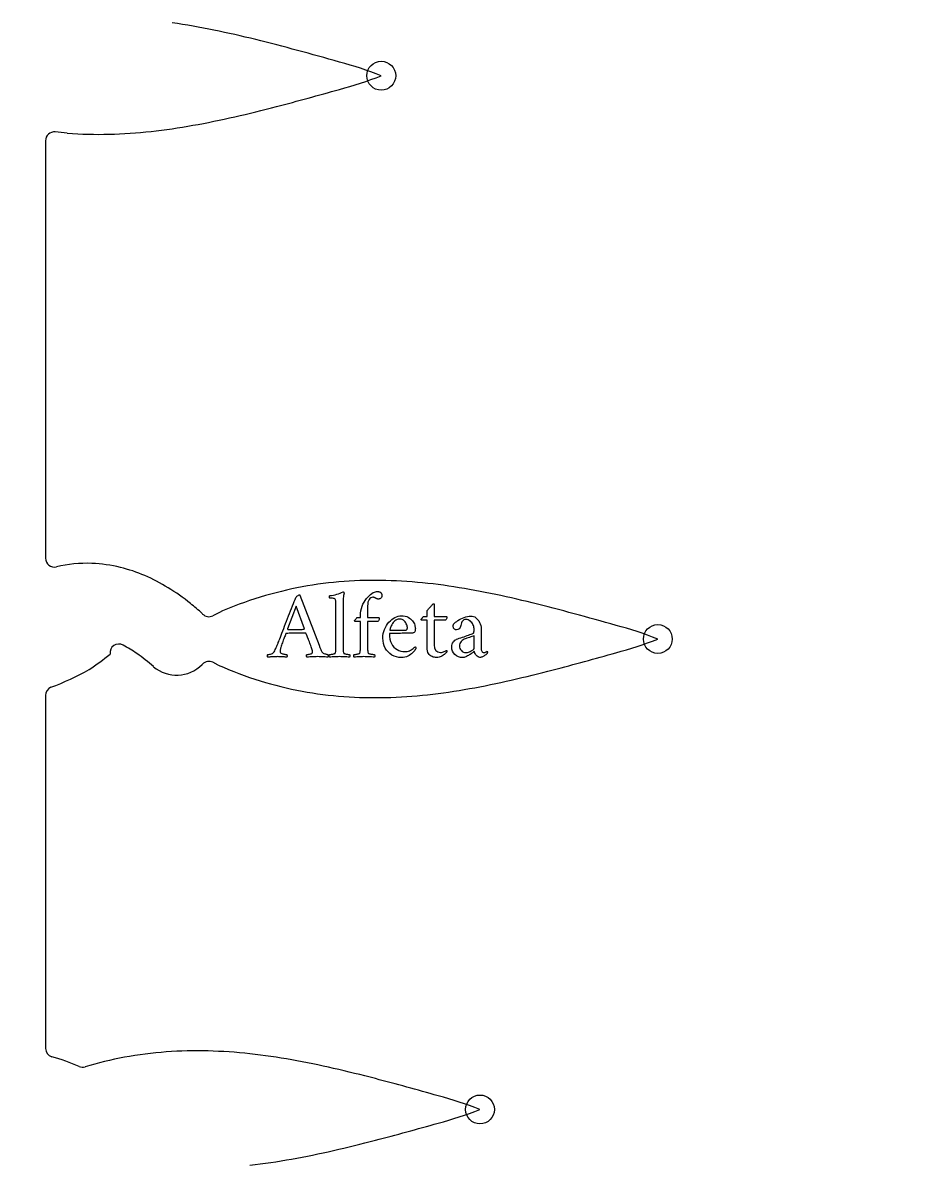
# Model space of a CAD drawing. Header units: millimetres. Extents: x -68 to 68, y -68 to 68.
# Drawn here: x 0.72 to 25.84, y 2.69 to 35 of the extents above; entities that cross this region are included whole.
import ezdxf

# ---------------------------------------------------------------- set-up
doc = ezdxf.new("R2010")
doc.units = ezdxf.units.MM
for name, color, linetype in [('CUT_INNER', 6, 'Continuous'), ('CUT_OUTER', 1, 'Continuous'), ('ENGRAVE', 7, 'Continuous'), ('TEXT', 5, 'Continuous')]:
    doc.layers.add(name, color=color, linetype=linetype)

msp = doc.modelspace()

# ---------------------------------------------------------------- linework, layer by layer
at = {"layer": 'CUT_INNER'}
for points in [[(1.9864, 31.8569), (1.6431, 31.8916)], [(1.368, 31.6429), (1.368, 19.7761)], [(5.8225, 18.2011), (5.8344, 18.189)], [(6.2794, 16.7389), (6.1254, 16.8171)], [(4.4376, 16.6906), (4.4328, 16.6944)], [(5.8288, 16.7639), (5.8164, 16.7505)], [(1.368, 15.8768), (1.368, 5.8441)]]:
    msp.add_lwpolyline(points, dxfattribs=at)
for centre, radius, start, end in [((0.0003, 19.5458), 39.962, 348.04781, 87.66562), ((0.0002, -0.0001), 64.9798, 291.797457, 58.641452), ((1.9061, 14.2027), 21.0182, 78.33846, 81.63022), ((-0.1678, 4.1432), 31.2893, 76.10976, 78.34243), ((-5.6682, -18.1543), 54.2552, 74.82817, 76.1238), ((-14.5032, -51.031), 88.2983, 74.076048, 74.878273), ((7.0922, 23.8078), 10.409, 68.47999, 75.36349), ((7.0892, 43.183), 10.4179, 284.63365, 291.51853), ((-11.8809, 108.5724), 78.5002, 284.622703, 285.972973), ((1.1192, 56.8924), 25.2052, 280.13956, 282.90086), ((-2.2488, 71.6227), 40.3156, 282.89271, 284.63408), ((2.3914, 49.7788), 17.9787, 276.30667, 280.13965), ((1.618, 31.6429), 0.25, 84.23153, 180), ((2.8726, 43.881), 12.0567, 265.78483, 271.44355), ((2.816, 45.9559), 14.1324, 271.46083, 276.29821), ((1.618, 19.7761), 0.25, 180, 283.07712), ((2.5497, 15.6628), 3.9676, 88.05944, 102.74232), ((2.5404, 15.6329), 3.9978, 76.16979, 87.94082), ((2.4393, 15.2272), 4.4158, 66.65891, 76.15404), ((2.1427, 14.5441), 5.1605, 58.33434, 66.64093), ((10.7062, 7.6887), 11.4565, 91.27996, 97.2469), ((10.7347, 6.2081), 12.9374, 85.99008, 91.25964), ((10.5322, 3.3704), 15.7823, 81.6342, 85.97712), ((1.5399, 13.5672), 6.3084, 51.27502, 58.33236), ((10.5362, 8.6969), 10.4324, 103.66545, 110.54674), ((10.6291, 8.3234), 10.8172, 97.26565, 103.67573), ((9.769, -1.8096), 21.0182, 78.33846, 81.63022), ((7.695, -11.8691), 31.2893, 76.10976, 78.34243), ((2.6309, 14.8126), 4.6549, 46.71376, 52.16203), ((8.6097, 13.438), 5.3185, 109.03837, 117.83782), ((2.1946, -34.1666), 54.2552, 74.82817, 76.1238), ((6.013, 18.3639), 0.25, 224.41366, 296.91175), ((-6.6404, -67.0433), 88.2983, 74.076048, 74.878273), ((14.955, 7.7955), 10.409, 68.47999, 75.36349), ((14.952, 27.1706), 10.4179, 284.63365, 291.51853), ((3.4488, 17.086), 0.2501, 60.83154, 187.68342), ((1.9477, 14.1881), 3.5136, 54.97683, 62.48934), ((-1.5448, 22.8412), 7.4854, 303.68075, 309.34567), ((0.9918, 12.8303), 5.1742, 48.31408, 54.93644), ((6.0123, 16.5941), 0.25, 63.08825, 137.22616), ((-4.018, 92.5601), 78.5002, 284.622703, 285.972973), ((-1.2053, 23.3847), 7.7713, 290.54882, 299.37238), ((5.094, 17.4791), 1.026, 230.22336, 314.75092), ((10.3583, 25.7387), 9.881, 245.61906, 253.00233), ((5.614, 55.6103), 40.3156, 282.89271, 284.63408), ((10.5943, 26.4721), 10.6513, 252.94134, 259.53366), ((8.982, 40.8801), 25.2052, 280.13956, 282.90086), ((1.618, 15.8768), 0.25, 112.47879, 180), ((10.6659, 26.8703), 11.0559, 259.54369, 265.76346), ((10.7354, 27.8687), 12.0567, 265.78483, 271.44355), ((10.6788, 29.9436), 14.1324, 271.46083, 276.29821), ((10.2542, 33.7664), 17.9787, 276.30667, 280.13965), ((0.0005, 19.5454), 48.8537, 271.88748, 344.53236), ((1.618, 5.8441), 0.25, 180, 253.83968), ((0.0173, 0.0554), 5.756, 66.36624, 74.57308), ((0.0006, 19.545), 39.9614, 272.334, 339.53402), ((5.4105, -4.2887), 10.0403, 100.32939, 106.91277), ((5.6102, -5.2882), 11.0595, 94.20385, 100.41914), ((5.6794, -6.2906), 12.0642, 88.53091, 94.18252), ((5.6218, -8.3702), 14.1446, 83.68462, 88.51372), ((5.1955, -12.1983), 17.9964, 79.85068, 83.67623), ((3.9209, -19.3187), 25.23, 77.09482, 79.85079), ((2.4233, 5.5584), 0.25, 246.79687, 285.37829), ((0.5494, -34.0589), 40.3508, 75.36455, 77.10295), ((-10.2963, -75.4417), 83.1313, 74.063556, 75.33854), ((9.8989, -5.5766), 10.409, 68.47999, 75.36349), ((9.8959, 13.7985), 10.4179, 284.63365, 291.51853), ((-9.0742, 79.188), 78.5002, 284.622703, 285.972973), ((3.9259, 27.508), 25.2052, 280.13956, 282.90086), ((0.5579, 42.2382), 40.3156, 282.89271, 284.63408), ((5.1981, 20.3943), 17.9787, 276.30667, 280.13965)]:
    msp.add_arc(centre, radius, start, end, dxfattribs=at)
at = {"layer": 'CUT_OUTER'}
msp.add_circle((0, 0), 68.4, dxfattribs=at)
at = {"layer": 'ENGRAVE'}
for centre, radius in [((0, 19.5457), 45.1196), ((10.9113, 33.4912), 0.4104), ((18.7742, 17.4789), 0.4104), ((13.718, 4.1067), 0.4104)]:
    msp.add_circle(centre, radius, dxfattribs=at)
at = {"layer": 'TEXT'}
for points in [[(9.6217, 18.4571), (9.6216, 18.4729), (9.6214, 18.4902), (9.6209, 18.509), (9.6203, 18.5293), (9.6191, 18.5493), (9.6166, 18.5671), (9.6129, 18.5827), (9.6081, 18.5961), (9.6003, 18.6097), (9.588, 18.6206), (9.571, 18.6288), (9.5495, 18.6342), (9.5252, 18.6378), (9.5001, 18.6404), (9.4741, 18.6419), (9.4473, 18.6424), (9.446, 18.6445), (9.4449, 18.6509), (9.444, 18.6616), (9.4432, 18.6765), (9.4431, 18.6916), (9.4442, 18.7027), (9.4465, 18.7099), (9.45, 18.7133), (9.5001, 18.7198), (9.5495, 18.7286), (9.5982, 18.7396), (9.6462, 18.7528), (9.6932, 18.7677), (9.7389, 18.7838), (9.7831, 18.8011), (9.8261, 18.8195), (9.8314, 18.8186), (9.8366, 18.8158), (9.8417, 18.8111), (9.8465, 18.8046), (9.8507, 18.7971), (9.8537, 18.7899), (9.8554, 18.7828), (9.856, 18.7759), (9.8551, 18.7722), (9.8523, 18.761), (9.8476, 18.7422), (9.8411, 18.716), (9.8345, 18.6828), (9.8298, 18.6431), (9.827, 18.5969), (9.8261, 18.5443), (9.8261, 17.2799), (9.8262, 17.2505), (9.8264, 17.222), (9.8268, 17.1946), (9.8274, 17.1682), (9.8287, 17.1435), (9.8312, 17.1212), (9.8348, 17.1013), (9.8397, 17.0837), (9.8442, 17.0771), (9.8523, 17.0708), (9.864, 17.0648), (9.8792, 17.0592), (9.8966, 17.0542), (9.9146, 17.05), (9.9334, 17.0467), (9.9528, 17.0442), (9.9711, 17.0424), (9.9865, 17.0412), (9.999, 17.0404), (10.0086, 17.0401), (10.0123, 17.0337), (10.0151, 17.0251), (10.0171, 17.0146), (10.0182, 17.002), (10.0181, 16.9894), (10.0165, 16.9788), (10.0133, 16.9703), (10.0086, 16.9638), (9.969, 16.9665), (9.9317, 16.9689), (9.8967, 16.9712), (9.8642, 16.9734), (9.8319, 16.9752), (9.7975, 16.9764), (9.761, 16.9772), (9.7225, 16.9775), (9.6853, 16.9772), (9.65, 16.9764), (9.6165, 16.9752), (9.5849, 16.9734), (9.553, 16.9712), (9.5185, 16.9689), (9.4814, 16.9665), (9.4418, 16.9638), (9.4372, 16.9703), (9.434, 16.9788), (9.4324, 16.9894), (9.4323, 17.002), (9.4334, 17.0146), (9.4354, 17.0251), (9.4382, 17.0337), (9.4418, 17.0401), (9.4514, 17.0404), (9.4636, 17.0412), (9.4786, 17.0424), (9.4963, 17.0442), (9.5153, 17.0467), (9.5338, 17.05), (9.552, 17.0542), (9.5699, 17.0592), (9.5856, 17.0648), (9.5972, 17.0708), (9.6047, 17.0771), (9.6081, 17.0837), (9.6129, 17.1013), (9.6166, 17.1212), (9.6191, 17.1435), (9.6203, 17.1682), (9.6209, 17.1946), (9.6214, 17.222), (9.6216, 17.2505), (9.6217, 17.2799)], [(10.7798, 18.8277), (10.8071, 18.8274), (10.8292, 18.8264), (10.846, 18.8247), (10.8575, 18.8223), (10.8671, 18.8185), (10.8782, 18.8127), (10.8909, 18.8049), (10.9052, 18.795), (10.9093, 18.7901), (10.9137, 18.7834), (10.9182, 18.7751), (10.9229, 18.765), (10.927, 18.7541), (10.93, 18.7432), (10.9318, 18.7323), (10.9324, 18.7214), (10.9299, 18.6893), (10.9225, 18.6639), (10.9102, 18.6451), (10.8929, 18.6329), (10.8739, 18.6251), (10.8564, 18.6196), (10.8405, 18.6163), (10.8261, 18.6152), (10.8166, 18.6157), (10.8071, 18.6172), (10.7975, 18.6198), (10.788, 18.6233), (10.7783, 18.6276), (10.7682, 18.6322), (10.7578, 18.6371), (10.7471, 18.6424), (10.7367, 18.6487), (10.7274, 18.654), (10.719, 18.6583), (10.7117, 18.6615), (10.704, 18.6639), (10.6947, 18.6656), (10.6836, 18.6666), (10.6708, 18.6669), (10.6418, 18.663), (10.6146, 18.6513), (10.5893, 18.6317), (10.5659, 18.6043), (10.5464, 18.569), (10.5329, 18.5259), (10.5253, 18.475), (10.5237, 18.4162), (10.5237, 18.0865), (10.8398, 18.0865), (10.8445, 18.0852), (10.8479, 18.0811), (10.85, 18.0743), (10.8507, 18.0647), (10.8507, 18.0622), (10.8507, 18.06), (10.8507, 18.0581), (10.8507, 18.0566), (10.8484, 18.0353), (10.8418, 18.015), (10.8307, 17.9957), (10.8152, 17.9775), (10.5237, 17.9775), (10.5237, 17.2799), (10.5237, 17.2505), (10.524, 17.222), (10.5244, 17.1946), (10.525, 17.1682), (10.5263, 17.1435), (10.5288, 17.1212), (10.5324, 17.1013), (10.5373, 17.0837), (10.542, 17.0771), (10.5506, 17.0708), (10.5631, 17.0648), (10.5795, 17.0592), (10.5983, 17.0542), (10.6177, 17.05), (10.6378, 17.0467), (10.6585, 17.0442), (10.678, 17.0424), (10.6943, 17.0412), (10.7073, 17.0404), (10.7171, 17.0401), (10.7208, 17.0337), (10.7236, 17.0251), (10.7256, 17.0146), (10.7267, 17.002), (10.7266, 16.9894), (10.725, 16.9788), (10.7218, 16.9703), (10.7171, 16.9638), (10.6771, 16.9665), (10.6388, 16.9689), (10.6022, 16.9712), (10.5673, 16.9734), (10.5325, 16.9752), (10.4964, 16.9764), (10.4589, 16.9772), (10.4201, 16.9775), (10.3829, 16.9772), (10.3476, 16.9764), (10.3141, 16.9752), (10.2825, 16.9734), (10.2506, 16.9712), (10.2161, 16.9689), (10.179, 16.9665), (10.1394, 16.9638), (10.1348, 16.9703), (10.1316, 16.9788), (10.13, 16.9894), (10.1299, 17.002), (10.131, 17.0146), (10.133, 17.0251), (10.1358, 17.0337), (10.1394, 17.0401), (10.149, 17.0404), (10.1612, 17.0412), (10.1762, 17.0424), (10.1939, 17.0442), (10.2128, 17.0467), (10.2314, 17.05), (10.2496, 17.0542), (10.2675, 17.0592), (10.2832, 17.0648), (10.2948, 17.0708), (10.3023, 17.0771), (10.3057, 17.0837), (10.3105, 17.1013), (10.3142, 17.1212), (10.3166, 17.1435), (10.3179, 17.1682), (10.3185, 17.1946), (10.3189, 17.222), (10.3192, 17.2505), (10.3193, 17.2799), (10.3193, 17.9775), (10.164, 17.9775), (10.1614, 17.9781), (10.1592, 17.9799), (10.1573, 17.9829), (10.1558, 17.9871), (10.1546, 17.9916), (10.1537, 17.9956), (10.1532, 17.9991), (10.1531, 18.0021), (10.1541, 18.0057), (10.1572, 18.0112), (10.1623, 18.0187), (10.1694, 18.0279), (10.1777, 18.0381), (10.1861, 18.048), (10.1947, 18.0578), (10.2035, 18.0674), (10.2112, 18.0758), (10.2168, 18.0818), (10.2201, 18.0853), (10.2212, 18.0865), (10.3193, 18.0865), (10.3193, 18.1383), (10.3223, 18.2093), (10.3312, 18.278), (10.3461, 18.3442), (10.367, 18.4081), (10.3924, 18.4688), (10.4211, 18.5256), (10.4531, 18.5785), (10.4882, 18.6274), (10.5254, 18.6719), (10.5632, 18.7112), (10.6017, 18.7455), (10.6408, 18.7746), (10.6792, 18.7978), (10.7151, 18.8144), (10.7486, 18.8244), (10.7798, 18.8277)], [(7.9704, 17.3426), (7.972, 17.3468), (7.9768, 17.3593), (7.9849, 17.3802), (7.9963, 17.4094), (8.0103, 17.4457), (8.0266, 17.4881), (8.045, 17.5363), (8.0657, 17.5906), (8.0883, 17.6494), (8.1124, 17.7115), (8.138, 17.7768), (8.1652, 17.8454), (8.1932, 17.916), (8.2214, 17.9877), (8.2498, 18.0605), (8.2783, 18.1342), (8.3066, 18.2077), (8.3345, 18.2797), (8.3618, 18.3501), (8.3886, 18.419), (8.4144, 18.4851), (8.4387, 18.547), (8.4615, 18.6049), (8.4827, 18.6588), (8.4897, 18.67), (8.5, 18.6819), (8.5136, 18.6945), (8.5303, 18.7078), (8.5476, 18.7197), (8.5627, 18.7283), (8.5756, 18.7334), (8.5862, 18.7351), (8.5887, 18.735), (8.5906, 18.7347), (8.5921, 18.7343), (8.593, 18.7337), (8.594, 18.7329), (8.5954, 18.732), (8.5974, 18.7309), (8.5998, 18.7296), (9.1421, 17.3072), (9.1688, 17.237), (9.1891, 17.1846), (9.2029, 17.1498), (9.2102, 17.1328), (9.2187, 17.1183), (9.2303, 17.1049), (9.2452, 17.0924), (9.2634, 17.081), (9.2831, 17.0709), (9.3029, 17.0623), (9.3226, 17.0552), (9.3424, 17.0497), (9.3604, 17.0455), (9.3747, 17.0425), (9.3856, 17.0407), (9.3928, 17.0401), (9.3974, 17.0324), (9.4003, 17.0228), (9.4015, 17.0113), (9.401, 16.9979), (9.3996, 16.985), (9.3982, 16.9751), (9.3969, 16.968), (9.3955, 16.9638), (9.357, 16.9665), (9.3206, 16.9689), (9.2862, 16.9712), (9.2538, 16.9734), (9.221, 16.9752), (9.185, 16.9764), (9.146, 16.9772), (9.104, 16.9775), (9.0596, 16.9772), (9.0191, 16.9764), (8.9826, 16.9752), (8.95, 16.9734), (8.9174, 16.9712), (8.8808, 16.9689), (8.8404, 16.9665), (8.796, 16.9638), (8.7913, 16.9703), (8.7882, 16.9788), (8.7866, 16.9894), (8.7865, 17.002), (8.7878, 17.0146), (8.7902, 17.0251), (8.7939, 17.0337), (8.7988, 17.0401), (8.8127, 17.0407), (8.8301, 17.0425), (8.8509, 17.0455), (8.8751, 17.0497), (8.8989, 17.0549), (8.9187, 17.0609), (8.9343, 17.0678), (8.9459, 17.0756), (8.9507, 17.082), (8.9541, 17.0905), (8.9561, 17.1011), (8.9568, 17.1137), (8.9557, 17.1281), (8.9524, 17.1468), (8.9468, 17.1697), (8.9391, 17.1968), (8.9296, 17.2271), (8.919, 17.2592), (8.9072, 17.2931), (8.8941, 17.329), (8.8805, 17.3655), (8.8669, 17.4015), (8.8533, 17.437), (8.8396, 17.472), (8.8266, 17.5053), (8.8148, 17.5354), (8.8041, 17.5625), (8.7947, 17.5865), (8.7869, 17.6062), (8.7814, 17.6202), (8.7781, 17.6286), (8.777, 17.6315), (8.7766, 17.6318), (8.7756, 17.6328), (8.7739, 17.6345), (8.7715, 17.6369), (8.7688, 17.6393), (8.7661, 17.641), (8.7633, 17.642), (8.7606, 17.6424), (8.739, 17.6435), (8.715, 17.6444), (8.6886, 17.6449), (8.6598, 17.6451), (8.6303, 17.6451), (8.6019, 17.6451), (8.5745, 17.6451), (8.5481, 17.6451), (8.5412, 17.6451), (8.5344, 17.6451), (8.5276, 17.6451), (8.5208, 17.6451), (8.5142, 17.6451), (8.5079, 17.6451), (8.5019, 17.6451), (8.4963, 17.6451), (8.4569, 17.645), (8.4207, 17.6447), (8.3875, 17.6443), (8.3573, 17.6437), (8.3267, 17.6428), (8.2919, 17.6413), (8.2531, 17.6394), (8.2102, 17.6369), (8.2086, 17.6366), (8.2068, 17.6359), (8.2045, 17.6346), (8.202, 17.6328), (8.1996, 17.631), (8.1979, 17.6298), (8.1969, 17.629), (8.1965, 17.6287), (8.1953, 17.6253), (8.1914, 17.6151), (8.185, 17.5981), (8.1761, 17.5742), (8.1654, 17.5457), (8.1536, 17.5146), (8.1408, 17.481), (8.127, 17.4448), (8.1132, 17.4079), (8.1001, 17.3722), (8.088, 17.3378), (8.0766, 17.3045), (8.0655, 17.2718), (8.0565, 17.2418), (8.0498, 17.2145), (8.0453, 17.19), (8.0423, 17.168), (8.0402, 17.1485), (8.0389, 17.1313), (8.0385, 17.1164), (8.0411, 17.1022), (8.049, 17.0895), (8.0622, 17.0784), (8.0807, 17.0687), (8.102, 17.0607), (8.1236, 17.0541), (8.1456, 17.0491), (8.1679, 17.0456), (8.1883, 17.0432), (8.2044, 17.0415), (8.2162, 17.0405), (8.2238, 17.0401), (8.2263, 17.036), (8.2286, 17.0289), (8.2304, 17.0189), (8.232, 17.0061), (8.2328, 16.9927), (8.2326, 16.9812), (8.2315, 16.9716), (8.2292, 16.9638), (8.2043, 16.9652), (8.1812, 16.9666), (8.16, 16.9679), (8.1407, 16.9693), (8.1223, 16.9707), (8.1039, 16.972), (8.0855, 16.9734), (8.0671, 16.9747), (8.0473, 16.9759), (8.0245, 16.9768), (7.9989, 16.9773), (7.9704, 16.9775), (7.9416, 16.9773), (7.9152, 16.9768), (7.8912, 16.9759), (7.8695, 16.9747), (7.8491, 16.9734), (7.8287, 16.972), (7.8082, 16.9707), (7.7878, 16.9693), (7.766, 16.9679), (7.7415, 16.9666), (7.7142, 16.9652), (7.6842, 16.9638), (7.6819, 16.968), (7.6802, 16.9751), (7.6791, 16.985), (7.6788, 16.9979), (7.6791, 17.0113), (7.6802, 17.0228), (7.6819, 17.0324), (7.6842, 17.0401), (7.6986, 17.0409), (7.7173, 17.0432), (7.7402, 17.047), (7.7674, 17.0524), (7.7942, 17.0595), (7.8161, 17.0684), (7.833, 17.0792), (7.845, 17.0919), (7.8647, 17.1186), (7.8828, 17.1468), (7.8994, 17.1765), (7.9145, 17.2077), (7.9287, 17.2402), (7.9428, 17.2735), (7.9567, 17.3076), (7.9704, 17.3426)], [(12.4175, 18.1219), (12.7609, 18.1219), (12.7668, 18.1201), (12.7711, 18.1145), (12.7736, 18.1051), (12.7745, 18.092), (12.7721, 18.0717), (12.7649, 18.0518), (12.753, 18.0322), (12.7363, 18.013), (12.4175, 18.013), (12.4175, 17.3154), (12.4286, 17.22), (12.4618, 17.1519), (12.5171, 17.111), (12.5946, 17.0974), (12.6239, 17.0989), (12.6519, 17.1035), (12.6784, 17.1112), (12.7036, 17.1219), (12.7259, 17.1333), (12.7438, 17.143), (12.7573, 17.151), (12.7663, 17.1573), (12.7699, 17.1553), (12.7724, 17.1519), (12.774, 17.1471), (12.7745, 17.141), (12.7738, 17.1272), (12.7718, 17.1158), (12.7684, 17.1067), (12.7636, 17.1001), (12.7528, 17.0883), (12.7394, 17.0749), (12.7235, 17.0597), (12.705, 17.0429), (12.6843, 17.0257), (12.6617, 17.0095), (12.6373, 16.9943), (12.611, 16.9802), (12.5831, 16.9683), (12.5538, 16.9598), (12.5231, 16.9546), (12.4911, 16.9529), (12.4573, 16.9545), (12.424, 16.9591), (12.3912, 16.9667), (12.3589, 16.9775), (12.3284, 16.9921), (12.3007, 17.0115), (12.2759, 17.0357), (12.254, 17.0647), (12.2361, 17.0992), (12.2234, 17.1403), (12.2157, 17.1878), (12.2131, 17.2418), (12.2131, 18.013), (12.0578, 18.013), (12.0553, 18.0135), (12.053, 18.0153), (12.0512, 18.0183), (12.0496, 18.0225), (12.0484, 18.027), (12.0476, 18.031), (12.0471, 18.0345), (12.0469, 18.0375), (12.0479, 18.0411), (12.051, 18.0467), (12.0561, 18.0541), (12.0633, 18.0634), (12.0715, 18.0735), (12.08, 18.0835), (12.0886, 18.0933), (12.0973, 18.1029), (12.1051, 18.1112), (12.1106, 18.1172), (12.1139, 18.1208), (12.115, 18.1219), (12.2131, 18.1219), (12.2131, 18.2882), (12.2274, 18.3038), (12.2428, 18.3205), (12.2594, 18.3385), (12.2772, 18.3577), (12.2951, 18.3771), (12.3123, 18.3958), (12.3285, 18.4139), (12.3439, 18.4312), (12.3572, 18.4463), (12.3671, 18.4575), (12.3736, 18.4647), (12.3766, 18.468), (12.3823, 18.4728), (12.3886, 18.4762), (12.3953, 18.4782), (12.4025, 18.4789), (12.4091, 18.4784), (12.4138, 18.4769), (12.4166, 18.4743), (12.4175, 18.4707)], [(8.4908, 18.4135), (8.2483, 17.765), (8.2484, 17.7646), (8.2487, 17.7636), (8.2491, 17.7619), (8.2497, 17.7595), (8.2504, 17.7571), (8.2514, 17.7554), (8.2525, 17.7544), (8.2538, 17.7541), (8.2809, 17.7528), (8.3106, 17.7517), (8.3429, 17.7508), (8.3777, 17.75), (8.4121, 17.7494), (8.4428, 17.749), (8.47, 17.7487), (8.4936, 17.7486), (8.5241, 17.7488), (8.5532, 17.7493), (8.5807, 17.7502), (8.6066, 17.7514), (8.6324, 17.7527), (8.6594, 17.7541), (8.6876, 17.7554), (8.717, 17.7568), (8.7195, 17.7572), (8.7214, 17.7585), (8.7229, 17.7606), (8.7238, 17.7636), (8.7244, 17.7666), (8.7248, 17.7687), (8.7251, 17.77), (8.7252, 17.7704)], [(11.145, 17.6315), (11.1475, 17.5504), (11.1579, 17.4761), (11.1761, 17.4087), (11.2022, 17.3481), (11.2347, 17.2945), (11.2723, 17.2483), (11.3151, 17.2093), (11.3629, 17.1777), (11.4144, 17.1533), (11.4679, 17.1359), (11.5234, 17.1254), (11.5809, 17.1219), (11.6169, 17.1235), (11.6511, 17.1284), (11.6836, 17.1364), (11.7145, 17.1478), (11.7433, 17.1612), (11.7697, 17.1757), (11.7937, 17.1912), (11.8153, 17.2077), (11.8342, 17.2238), (11.85, 17.238), (11.8628, 17.2504), (11.8725, 17.2609), (11.8743, 17.2603), (11.8769, 17.2585), (11.8804, 17.2555), (11.8848, 17.2513), (11.889, 17.2461), (11.8919, 17.2401), (11.8937, 17.2332), (11.8943, 17.2254), (11.8933, 17.2142), (11.8902, 17.2023), (11.8851, 17.1897), (11.878, 17.1764), (11.864, 17.1564), (11.8466, 17.1345), (11.8259, 17.1107), (11.8017, 17.0851), (11.7741, 17.0593), (11.7431, 17.035), (11.7087, 17.0123), (11.6709, 16.9911), (11.6298, 16.9732), (11.5857, 16.9604), (11.5385, 16.9528), (11.4883, 16.9502), (11.4129, 16.9548), (11.3418, 16.9686), (11.2752, 16.9916), (11.2131, 17.0238), (11.1564, 17.0638), (11.1061, 17.1103), (11.0624, 17.1633), (11.0251, 17.2227), (10.9952, 17.2873), (10.974, 17.3556), (10.9612, 17.4276), (10.9569, 17.5034), (10.9599, 17.569), (10.9689, 17.6325), (10.9838, 17.6937), (11.0046, 17.7527), (11.0303, 17.8087), (11.0598, 17.861), (11.093, 17.9096), (11.13, 17.9544), (11.1697, 17.995), (11.2114, 18.031), (11.2549, 18.0624), (11.3003, 18.0892), (11.3463, 18.1107), (11.3916, 18.126), (11.4362, 18.1352), (11.4801, 18.1383), (11.5374, 18.1357), (11.5895, 18.1281), (11.6362, 18.1153), (11.6777, 18.0974), (11.7145, 18.0758), (11.7472, 18.0518), (11.7758, 18.0254), (11.8003, 17.9966), (11.8211, 17.9666), (11.8385, 17.9367), (11.8524, 17.9067), (11.863, 17.8767), (11.8707, 17.8479), (11.8763, 17.8215), (11.8796, 17.7975), (11.8807, 17.7759), (11.8798, 17.7488), (11.8773, 17.7248), (11.873, 17.7038), (11.8671, 17.686), (11.8587, 17.6715), (11.8473, 17.6607), (11.8328, 17.6538), (11.8153, 17.6505), (11.8001, 17.6493), (11.7788, 17.6481), (11.7517, 17.6472), (11.7186, 17.6464), (11.6812, 17.6457), (11.6412, 17.6447), (11.5987, 17.6436), (11.5537, 17.6424), (11.5075, 17.641), (11.4617, 17.6396), (11.4163, 17.6383), (11.3711, 17.6369), (11.3279, 17.6356), (11.288, 17.6345), (11.2516, 17.6336), (11.2185, 17.6328), (11.1904, 17.6322), (11.1688, 17.6318), (11.1536, 17.6315), (11.145, 17.6315)], [(13.4584, 18.1328), (13.496, 18.1298), (13.5324, 18.1206), (13.5675, 18.1053), (13.6015, 18.0838), (13.6333, 18.0572), (13.6618, 18.0266), (13.6871, 17.9918), (13.7091, 17.953), (13.727, 17.9108), (13.7398, 17.8658), (13.7475, 17.8181), (13.75, 17.7677), (13.75, 17.22), (13.7512, 17.195), (13.7548, 17.172), (13.7608, 17.1508), (13.7691, 17.1314), (13.7802, 17.1153), (13.7943, 17.1038), (13.8115, 17.0969), (13.8318, 17.0946), (13.8498, 17.0957), (13.8658, 17.0987), (13.8798, 17.1038), (13.8917, 17.111), (13.9016, 17.1183), (13.9094, 17.1239), (13.9152, 17.1278), (13.919, 17.1301), (13.9215, 17.1296), (13.9237, 17.128), (13.9256, 17.1255), (13.9271, 17.1219), (13.9283, 17.118), (13.9292, 17.1144), (13.9297, 17.1112), (13.9299, 17.1083), (13.929, 17.0938), (13.9265, 17.0803), (13.9222, 17.0679), (13.9162, 17.0565), (13.9068, 17.049), (13.8948, 17.0401), (13.8802, 17.0299), (13.8631, 17.0183), (13.8445, 17.0064), (13.8256, 16.9952), (13.8064, 16.9846), (13.7868, 16.9747), (13.7676, 16.9664), (13.7497, 16.9604), (13.7329, 16.9569), (13.7173, 16.9557), (13.6895, 16.9592), (13.6632, 16.97), (13.6384, 16.9879), (13.6151, 17.0129), (13.5946, 17.0417), (13.578, 17.0708), (13.5653, 17.1003), (13.5565, 17.1301), (13.5493, 17.1234), (13.5385, 17.1144), (13.5241, 17.103), (13.5061, 17.0892), (13.4856, 17.0741), (13.4636, 17.0589), (13.44, 17.0435), (13.4148, 17.0279), (13.389, 17.0127), (13.3634, 16.9986), (13.338, 16.9855), (13.3127, 16.9734), (13.2884, 16.9632), (13.266, 16.956), (13.2455, 16.9517), (13.2268, 16.9502), (13.164, 16.9557), (13.1062, 16.9724), (13.0536, 17), (13.0061, 17.0388), (12.9668, 17.0855), (12.9387, 17.1372), (12.9218, 17.1938), (12.9162, 17.2554), (12.919, 17.2948), (12.9274, 17.3314), (12.9415, 17.365), (12.9611, 17.3957), (12.9835, 17.4224), (13.0058, 17.4438), (13.0278, 17.4599), (13.0497, 17.4707), (13.089, 17.4846), (13.1304, 17.499), (13.1741, 17.5139), (13.22, 17.5293), (13.2663, 17.5449), (13.311, 17.5603), (13.3541, 17.5755), (13.3958, 17.5906), (13.4339, 17.6047), (13.4666, 17.6171), (13.4939, 17.6279), (13.5157, 17.6369), (13.5256, 17.6412), (13.5334, 17.6461), (13.5392, 17.6515), (13.5429, 17.6573), (13.5453, 17.6649), (13.547, 17.6754), (13.548, 17.6888), (13.5484, 17.705), (13.5484, 17.7759), (13.5465, 17.8058), (13.5409, 17.8355), (13.5315, 17.865), (13.5184, 17.8944), (13.502, 17.9225), (13.483, 17.9482), (13.4612, 17.9716), (13.4366, 17.9925), (13.4099, 18.0098), (13.3815, 18.0221), (13.3513, 18.0296), (13.3195, 18.032), (13.2876, 18.0293), (13.2602, 18.0211), (13.2372, 18.0075), (13.2187, 17.9884), (13.2035, 17.9644), (13.1907, 17.936), (13.1803, 17.9031), (13.1723, 17.8658), (13.1553, 17.8098), (13.1287, 17.7697), (13.0926, 17.7457), (13.047, 17.7377), (13.0265, 17.7399), (13.0085, 17.7466), (12.9931, 17.7577), (12.9802, 17.7732), (12.9701, 17.7912), (12.9628, 17.8099), (12.9585, 17.8294), (12.9571, 17.8495), (12.9574, 17.8545), (12.9584, 17.8614), (12.9601, 17.8701), (12.9625, 17.8808), (12.9654, 17.8916), (12.9686, 17.9009), (12.9722, 17.9086), (12.9761, 17.9149), (12.9988, 17.9348), (13.0259, 17.9564), (13.0574, 17.9797), (13.0933, 18.0048), (13.1327, 18.0298), (13.1747, 18.0531), (13.2192, 18.0748), (13.2663, 18.0947), (13.3146, 18.1114), (13.3627, 18.1233), (13.4107, 18.1305), (13.4584, 18.1328)], [(11.1586, 17.7296), (11.5918, 17.7296), (11.6037, 17.7304), (11.6147, 17.733), (11.6248, 17.7372), (11.6341, 17.7432), (11.642, 17.7514), (11.648, 17.7623), (11.6522, 17.7759), (11.6545, 17.7922), (11.6544, 17.8103), (11.6511, 17.8317), (11.6448, 17.8566), (11.6354, 17.8849), (11.6229, 17.9142), (11.6072, 17.9421), (11.5882, 17.9687), (11.566, 17.9939), (11.54, 18.0153), (11.5098, 18.0307), (11.4753, 18.0399), (11.4365, 18.0429), (11.3962, 18.0399), (11.3595, 18.031), (11.3267, 18.0161), (11.2975, 17.9952), (11.2717, 17.9705), (11.2488, 17.9441), (11.2288, 17.916), (11.2117, 17.8862), (11.1972, 17.8564), (11.1851, 17.8283), (11.1754, 17.8019), (11.1681, 17.7772), (11.1629, 17.7564), (11.1596, 17.7415), (11.1582, 17.7325), (11.1586, 17.7296)], [(13.3168, 17.0946), (13.3404, 17.096), (13.3651, 17.1001), (13.3908, 17.1069), (13.4176, 17.1164), (13.4438, 17.1276), (13.468, 17.1393), (13.4901, 17.1514), (13.5102, 17.1641), (13.5269, 17.1763), (13.5388, 17.1869), (13.546, 17.1961), (13.5484, 17.2036), (13.5484, 17.5661), (13.5208, 17.5574), (13.4898, 17.5477), (13.4554, 17.5369), (13.4176, 17.5252), (13.3806, 17.5136), (13.3488, 17.5034), (13.322, 17.4945), (13.3004, 17.487), (13.2665, 17.4719), (13.2357, 17.4537), (13.2079, 17.4324), (13.1832, 17.408), (13.163, 17.3806), (13.1485, 17.3501), (13.1398, 17.3166), (13.1369, 17.2799), (13.1401, 17.2443), (13.1498, 17.2108), (13.166, 17.1795), (13.1887, 17.1505), (13.2161, 17.1261), (13.2466, 17.1086), (13.2801, 17.0981), (13.3168, 17.0946)]]:
    msp.add_lwpolyline(points, close=True, dxfattribs=at)

doc.saveas('drawing.dxf')
